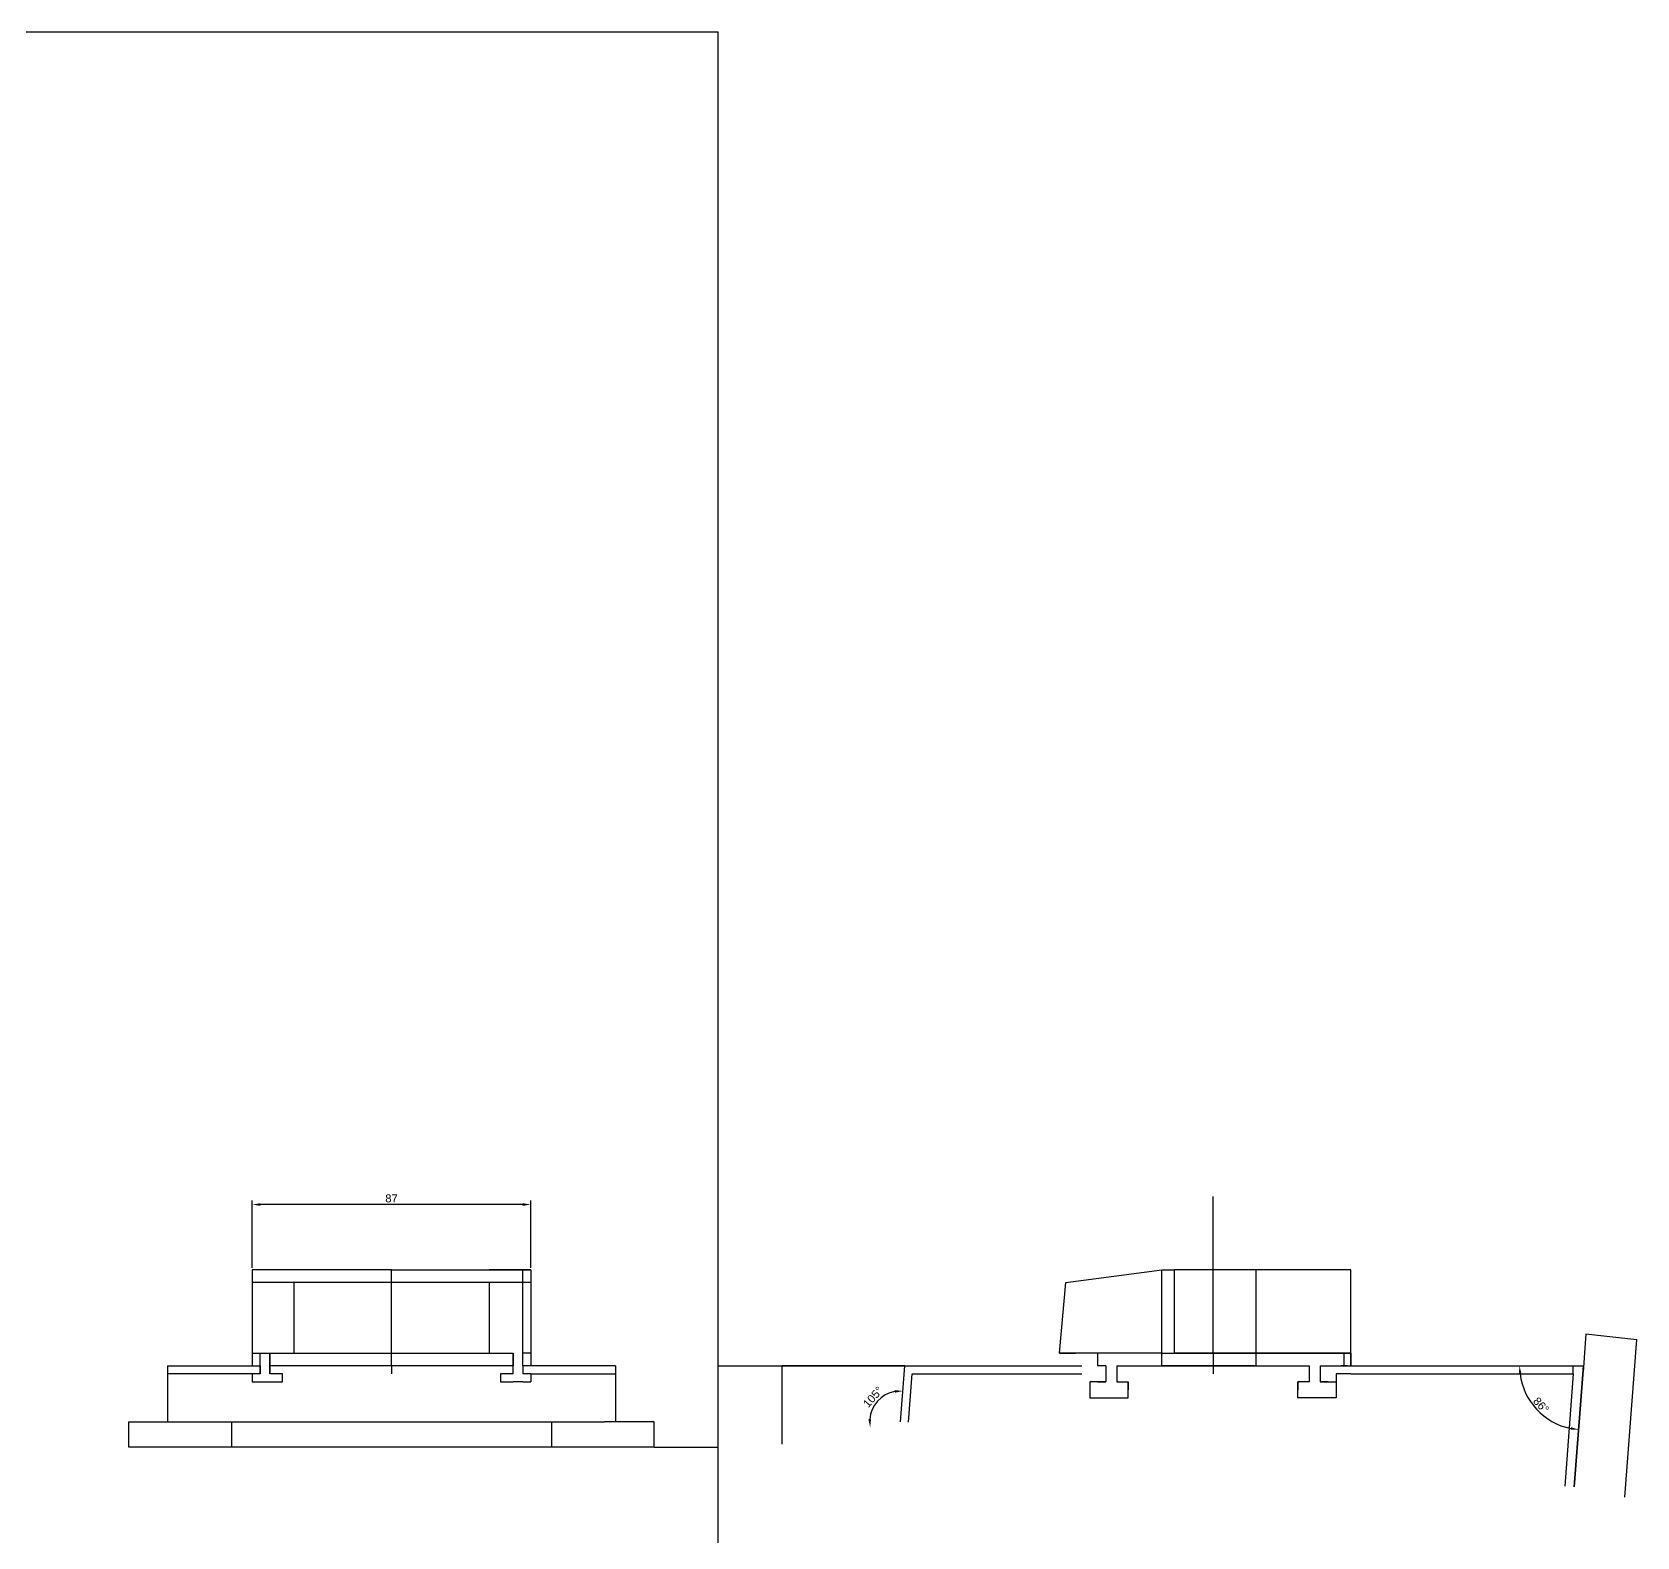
# Model space of a CAD drawing. Header units: millimetres. Extents: x 958 to 3583, y 822 to 1822.
# Drawn here: x 2698 to 3199, y 1352 to 1822 of the extents above; entities that cross this region are included whole.
import ezdxf

# ---------------------------------------------------------------- set-up
doc = ezdxf.new("R2010")
doc.units = ezdxf.units.MM
doc.styles.get("Standard").update_dxf_attribs({"font": 'arial.ttf'})
doc.dimstyles.new('ISO-25', dxfattribs={"dimtxt": 2.5, "dimasz": 2.5, "dimexe": 1.25, "dimexo": 0.625, "dimtad": 1, "dimtxsty": 'Standard', "dimcen": 2.5, "dimadec": 0, "dimazin": 0, "dimtfac": 1, "dimtmove": 0, "dimatfit": 3, "dimfxl": 1, "dimarcsym": 0})

# ---------------------------------------------------------------- blocks, each defined once
blk = doc.blocks.new('*D10')
at = {"color": 0, "lineweight": -2, "transparency": 16777216}
blk.add_arc((3182.63, 1405.76), 19.99, 187.172, 258.4733, dxfattribs=at)
at = {"color": 0, "transparency": 16777216}
for points in [[(3162.39, 1403.24), (3163.22, 1403.29), (3162.65, 1405.76)], [(3178.7, 1386.59), (3178.58, 1385.77), (3181.11, 1385.84)]]:
    blk.add_solid(points, dxfattribs=at)
at = {"layer": 'Defpoints', "color": 0, "transparency": 16777216}
for p in [(3109.9, 1405.76), (3182.63, 1405.76), (3182.63, 1405.76), (3165.08, 1396.21), (3179.75, 1367.91)]:
    blk.add_point(p, dxfattribs=at)
at = {"color": 0, "transparency": 16777216, "insert": (3169.37, 1393.47), "char_height": 2.5, "attachment_point": 5, "rotation": 312.8226}
blk.add_mtext('86°', dxfattribs=at)
blk = doc.blocks.new('*D9')
at = {"color": 0, "lineweight": -2, "transparency": 16777216}
blk.add_arc((2969.25, 1388.32), 9.61, 100.4804, 175.7479, dxfattribs=at)
at = {"color": 0, "transparency": 16777216}
for points in [[(2967.48, 1398.18), (2967.53, 1397.35), (2970, 1397.89)], [(2960.09, 1389.05), (2959.26, 1389.01), (2959.81, 1386.53)]]:
    blk.add_solid(points, dxfattribs=at)
at = {"layer": 'Defpoints', "color": 0, "transparency": 16777216}
for p in [(2970.62, 1405.76), (2964.37, 1396.59), (2969.25, 1388.32), (2969.25, 1388.32), (2932.31, 1381.34)]:
    blk.add_point(p, dxfattribs=at)
at = {"color": 0, "transparency": 16777216, "insert": (2960.69, 1396), "char_height": 2.5, "attachment_point": 5, "rotation": 48.1141}
blk.add_mtext('105°', dxfattribs=at)
blk = doc.blocks.new('*D12')
at = {"color": 0, "lineweight": -2, "transparency": 16777216}
for p, q in [((2766.81, 1436.39), (2766.81, 1457.38)), ((2851.31, 1456.13), (2769.31, 1456.13)), ((2853.81, 1436.39), (2853.81, 1457.38))]:
    blk.add_line(p, q, dxfattribs=at)
at = {"color": 0, "transparency": 16777216}
for points in [[(2769.31, 1456.55), (2769.31, 1455.71), (2766.81, 1456.13)], [(2851.31, 1456.55), (2851.31, 1455.71), (2853.81, 1456.13)]]:
    blk.add_solid(points, dxfattribs=at)
at = {"layer": 'Defpoints', "color": 0, "transparency": 16777216}
for p in [(2766.81, 1456.13), (2766.81, 1435.76), (2853.81, 1435.76)]:
    blk.add_point(p, dxfattribs=at)
at = {"color": 0, "transparency": 16777216, "insert": (2810.31, 1458.03), "char_height": 2.5, "attachment_point": 5}
blk.add_mtext('87', dxfattribs=at)

msp = doc.modelspace()

# ---------------------------------------------------------------- linework, layer by layer
for p, q in [((2912.313, 1822.326), (2401.418, 1822.326)), ((2912.313, 1322.326), (2912.313, 1822.326)), ((3183.396, 1415.795), (3182.485, 1403.83)), ((3183.396, 1415.795), (3199.298, 1414.025)), ((3195.548, 1364.783), (3199.298, 1414.025)), ((2892.313, 1380.341), (2912.313, 1380.341))]:
    msp.add_line(p, q)
at = {"color": 5}
for p, q in [((3066.903, 1435.763), (3066.903, 1458.651)), ((2810.313, 1435.763), (2766.813, 1435.763)), ((2766.813, 1435.763), (2766.813, 1409.763)), ((2810.313, 1405.763), (2810.313, 1435.763)), ((2810.313, 1435.763), (2853.813, 1435.763)), ((2853.813, 1435.763), (2840.813, 1435.763)), ((2851.313, 1409.763), (2851.313, 1435.763)), ((2851.313, 1435.763), (2853.813, 1435.763)), ((2853.813, 1435.763), (2853.813, 1409.763)), ((3020.903, 1431.763), (3050.903, 1435.763)), ((3050.903, 1409.763), (3050.903, 1435.763)), ((3050.903, 1435.763), (3054.903, 1435.763)), ((3054.903, 1409.763), (3054.903, 1435.763)), ((3066.903, 1435.763), (3054.903, 1435.763)), ((3066.903, 1409.763), (3066.903, 1435.763)), ((3080.403, 1435.763), (3066.903, 1435.763)), ((3080.403, 1405.763), (3080.403, 1435.763)), ((3109.903, 1435.763), (3080.403, 1435.763)), ((3109.903, 1405.763), (3109.903, 1435.763)), ((2853.813, 1431.763), (2766.813, 1431.763)), ((2779.813, 1431.763), (2779.813, 1409.763)), ((2840.813, 1431.763), (2840.813, 1409.763)), ((3018.903, 1409.763), (3020.903, 1431.763)), ((2766.813, 1409.763), (2769.313, 1409.763)), ((2766.813, 1409.763), (2766.813, 1405.763)), ((2769.313, 1403.263), (2769.313, 1409.763)), ((2769.313, 1409.763), (2772.313, 1409.763)), ((2769.313, 1405.763), (2769.313, 1409.763)), ((2772.313, 1409.763), (2772.313, 1403.263)), ((2772.313, 1403.263), (2772.313, 1409.763)), ((2772.313, 1409.763), (2848.313, 1409.763)), ((2848.313, 1403.263), (2848.313, 1409.763)), ((2848.313, 1409.763), (2848.313, 1405.763)), ((2851.313, 1405.763), (2851.313, 1409.763)), ((2853.813, 1409.763), (2851.313, 1409.763)), ((2853.813, 1409.763), (2853.813, 1405.763)), ((3050.903, 1409.763), (3018.903, 1409.763)), ((3050.903, 1409.763), (3018.903, 1409.763)), ((3018.903, 1409.763), (3023.903, 1409.763)), ((3026.903, 1409.763), (3024.903, 1409.763)), ((3026.903, 1409.763), (3025.903, 1409.763)), ((3030.903, 1405.763), (3030.903, 1409.763)), ((3050.903, 1405.763), (3050.903, 1409.763)), ((3050.903, 1409.763), (3109.903, 1409.763)), ((3109.903, 1409.763), (3054.903, 1409.763)), ((3109.903, 1409.763), (3066.903, 1409.763)), ((3066.903, 1409.763), (3066.903, 1405.763)), ((3104.903, 1409.763), (3104.403, 1409.763)), ((3106.903, 1409.763), (3108.903, 1409.763)), ((3106.903, 1409.763), (3107.903, 1409.763)), ((3107.903, 1405.763), (3107.903, 1409.763)), ((3109.903, 1409.763), (3109.903, 1405.763)), ((3109.903, 1409.763), (3109.903, 1405.763)), ((2769.313, 1405.763), (2769.313, 1403.263)), ((2848.313, 1405.763), (2772.313, 1405.763)), ((2810.313, 1405.763), (2810.313, 1403.263)), ((2851.313, 1405.763), (2851.313, 1403.263)), ((2912.313, 1405.763), (2932.313, 1405.763)), ((3033.403, 1405.763), (3030.903, 1405.763)), ((3033.403, 1405.763), (3033.403, 1403.263)), ((3036.903, 1405.763), (3036.903, 1400.763)), ((3036.903, 1405.763), (3036.903, 1400.763)), ((3036.903, 1405.763), (3050.903, 1405.763)), ((3080.403, 1405.763), (3050.903, 1405.763)), ((3050.903, 1405.763), (3096.903, 1405.763)), ((3066.903, 1405.763), (3066.903, 1403.263)), ((3066.903, 1405.763), (3096.903, 1405.763)), ((3066.903, 1405.763), (3096.903, 1405.763)), ((3096.903, 1405.763), (3096.903, 1400.763)), ((3096.903, 1405.763), (3096.903, 1400.763)), ((3100.403, 1405.763), (3100.403, 1403.263)), ((3100.403, 1405.763), (3106.903, 1405.763)), ((3100.403, 1405.763), (3109.903, 1405.763)), ((3108.903, 1405.763), (3106.903, 1405.763)), ((2769.313, 1403.263), (2766.813, 1403.263)), ((2766.813, 1403.263), (2766.813, 1400.763)), ((2766.813, 1400.763), (2769.313, 1400.763)), ((2769.313, 1400.763), (2769.313, 1400.557)), ((2769.313, 1400.763), (2772.313, 1400.763)), ((2776.313, 1403.263), (2772.313, 1403.263)), ((2772.313, 1400.763), (2776.313, 1400.763)), ((2776.313, 1400.763), (2776.313, 1403.263)), ((2848.313, 1403.263), (2844.313, 1403.263)), ((2844.313, 1403.263), (2844.313, 1400.763)), ((2844.313, 1400.763), (2848.313, 1400.763)), ((2851.313, 1400.763), (2848.313, 1400.763)), ((2853.813, 1403.263), (2851.313, 1403.263)), ((2851.313, 1400.763), (2853.813, 1400.763)), ((2853.813, 1403.263), (2853.813, 1400.763)), ((3033.403, 1400.763), (3028.403, 1400.763)), ((3028.403, 1400.763), (3028.403, 1395.763)), ((3030.903, 1400.763), (3033.403, 1400.763)), ((3033.403, 1403.263), (3033.403, 1400.763)), ((3036.903, 1400.763), (3040.403, 1400.763)), ((3040.403, 1400.763), (3040.403, 1398.263)), ((3040.403, 1395.763), (3040.403, 1400.763)), ((3096.903, 1400.763), (3093.403, 1400.763)), ((3093.403, 1400.763), (3093.403, 1398.263)), ((3093.403, 1395.763), (3093.403, 1400.763)), ((3100.403, 1403.263), (3100.403, 1400.763)), ((3102.903, 1400.763), (3100.403, 1400.763)), ((3100.403, 1400.763), (3105.403, 1400.763)), ((3105.403, 1400.763), (3105.403, 1395.763)), ((3028.403, 1395.763), (3030.903, 1395.763)), ((3030.903, 1395.763), (3040.403, 1395.763)), ((3102.903, 1395.763), (3093.403, 1395.763)), ((3105.403, 1395.763), (3102.903, 1395.763))]:
    msp.add_line(p, q, dxfattribs=at)
at = {"color": 85, "true_color": 0x58ba48}
for p, q in [((2740.313, 1405.763), (2740.313, 1388.316)), ((2740.313, 1405.763), (2769.313, 1405.763)), ((2880.313, 1405.763), (2851.313, 1405.763)), ((2880.313, 1405.763), (2880.313, 1388.316)), ((2932.313, 1381.337), (2932.313, 1405.763)), ((2932.313, 1405.763), (2970.618, 1405.763)), ((2970.618, 1405.763), (2932.313, 1405.763)), ((2969.254, 1388.316), (2970.618, 1405.763)), ((2970.618, 1405.763), (3025.903, 1405.763)), ((3109.903, 1405.763), (3182.632, 1405.763)), ((3179.433, 1403.263), (3179.433, 1405.763)), ((3182.632, 1405.763), (3179.75, 1367.915)), ((3179.75, 1367.993), (3182.632, 1405.763)), ((3182.632, 1405.763), (3179.75, 1367.993)), ((2766.813, 1403.263), (2740.313, 1403.263)), ((2853.813, 1403.263), (2880.313, 1403.263)), ((2971.746, 1388.121), (2972.93, 1403.263)), ((2972.93, 1403.263), (3025.903, 1403.263)), ((3109.903, 1403.263), (3105.403, 1403.263)), ((3105.403, 1403.263), (3105.403, 1400.763)), ((3109.903, 1403.263), (3179.433, 1403.263)), ((3179.433, 1403.263), (3176.759, 1368.143)), ((2728.313, 1380.341), (2728.313, 1388.316)), ((2728.313, 1388.316), (2743.813, 1388.316)), ((2743.813, 1388.316), (2876.813, 1388.316)), ((2760.313, 1388.316), (2760.313, 1380.341)), ((2860.313, 1388.316), (2860.313, 1380.341)), ((2892.313, 1388.316), (2876.813, 1388.316)), ((2892.313, 1380.341), (2892.313, 1388.316)), ((2760.313, 1380.341), (2728.313, 1380.341)), ((2860.313, 1380.341), (2760.313, 1380.341)), ((2892.313, 1380.341), (2860.313, 1380.341))]:
    msp.add_line(p, q, dxfattribs=at)

# ---------------------------------------------------------------- dimensions: what is measured, and where the dimension line sits
dim = msp.add_linear_dim(base=(2766.813, 1456.129), p1=(2853.813, 1435.763), p2=(2766.813, 1435.763), dimstyle='ISO-25', dxfattribs=at)
dim.commit()
dim.dimension.update_dxf_attribs({"geometry": '*D12', "text_midpoint": (2810.313, 1458.031)})
for base, line1, line2, picture, middle in [((2964.365, 1396.587), ((2969.254, 1388.316), (2970.618, 1405.763)), ((2932.313, 1381.337), (2969.254, 1388.316)), '*D9', (2960.686, 1396)), ((3165.077, 1396.212), ((3109.903, 1405.763), (3182.632, 1405.763)), ((3182.632, 1405.763), (3179.75, 1367.915)), '*D10', (3169.369, 1393.471))]:
    dim = msp.add_angular_dim_2l(base=base, line1=line1, line2=line2, dimstyle='ISO-25', dxfattribs=at)
    dim.commit()
    dim.dimension.update_dxf_attribs({"geometry": picture, "text_midpoint": middle})

doc.saveas('drawing.dxf')
